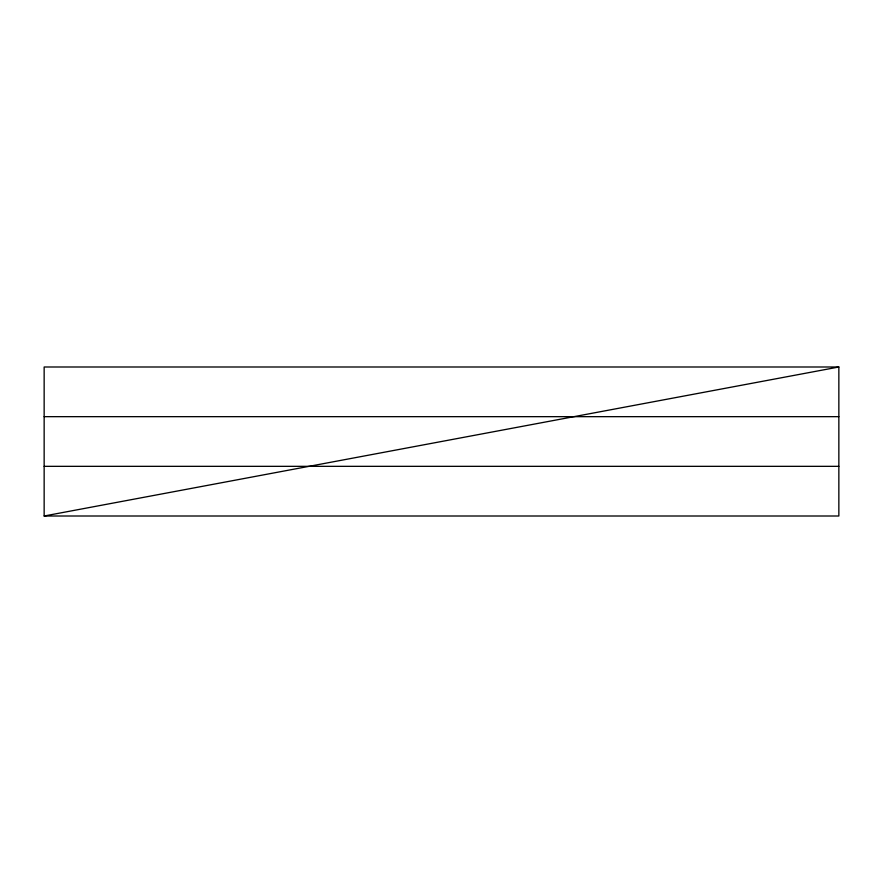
<?xml version="1.0" encoding="UTF-8"?>
<svg xmlns="http://www.w3.org/2000/svg" width="883" height="883" viewBox="0 0 883 883"><rect width="100%" height="100%" fill="white"/><g stroke="black" fill="none" stroke-linecap="round" stroke-linejoin="round"><path stroke-width="1.32" d="M44.15 516.003L838.85 366.997L838.85 516.003L44.15 516.003L44.15 366.997L838.85 366.997M44.15 416.666L838.85 416.666M44.15 466.334L838.85 466.334"/></g></svg>
